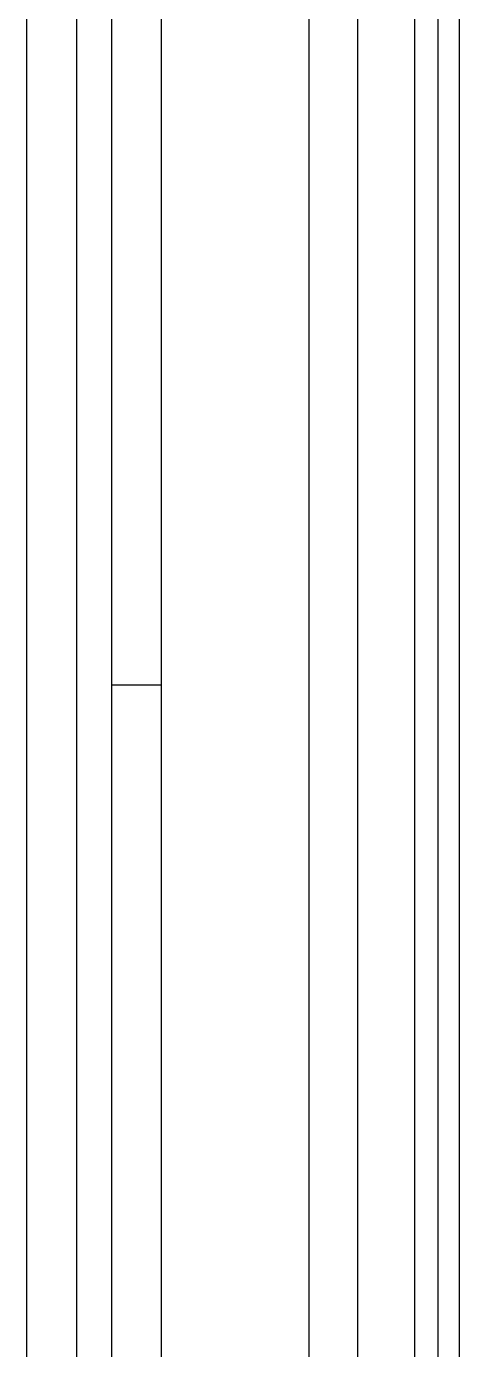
# Model space of a CAD drawing. Extents: x 0 to 84, y -21 to 126.
# Drawn here: x 80.36 to 84.1, y 33.3 to 44.7 of the extents above; entities that cross this region are included whole.
import ezdxf

# ---------------------------------------------------------------- set-up
doc = ezdxf.new("R2010")
doc.units = 0
doc.header["$MEASUREMENT"] = 0
doc.layers.add('1', color=4, linetype='Continuous')

# ---------------------------------------------------------------- blocks, each defined once
blk = doc.blocks.new('PRODIGY')
at = {"layer": '1', "color": 4, "linetype": 'Continuous', "lineweight": 25}
blk.add_line((84.097, 2.999), (84.097, 75.05), dxfattribs=at)
at = {"layer": '1', "color": 3, "linetype": 'Continuous', "lineweight": 25}
for p, q in [((83.913, 3.416), (83.913, 74.633)), ((83.71, 3.693), (83.71, 74.357)), ((83.219, 4.326), (83.219, 73.724)), ((82.801, 4.835), (82.801, 73.215)), ((81.097, 71.802), (81.097, 39.025)), ((81.526, 71.802), (81.526, 39.025)), ((80.364, 46.193), (80.364, 31.855)), ((80.794, 46.167), (80.794, 31.851)), ((81.097, 39.025), (81.097, 6.248)), ((81.526, 39.025), (81.526, 6.248))]:
    blk.add_line(p, q, dxfattribs=at)
blk.add_open_spline([(81.526, 39.025), (81.482, 39.025), (81.437, 39.025), (81.35, 39.025), (81.309, 39.025), (81.233, 39.025), (81.199, 39.025), (81.141, 39.025), (81.116, 39.025), (81.097, 39.025)], degree=3, knots=[0, 0, 0, 0, 0.25, 0.25, 0.5, 0.5, 0.75, 0.75, 1, 1, 1, 1], dxfattribs=at)

msp = doc.modelspace()

# ---------------------------------------------------------------- block references
at = {"layer": '1'}
msp.add_blockref('PRODIGY', (0, 0), dxfattribs=at)

doc.saveas('drawing.dxf')
